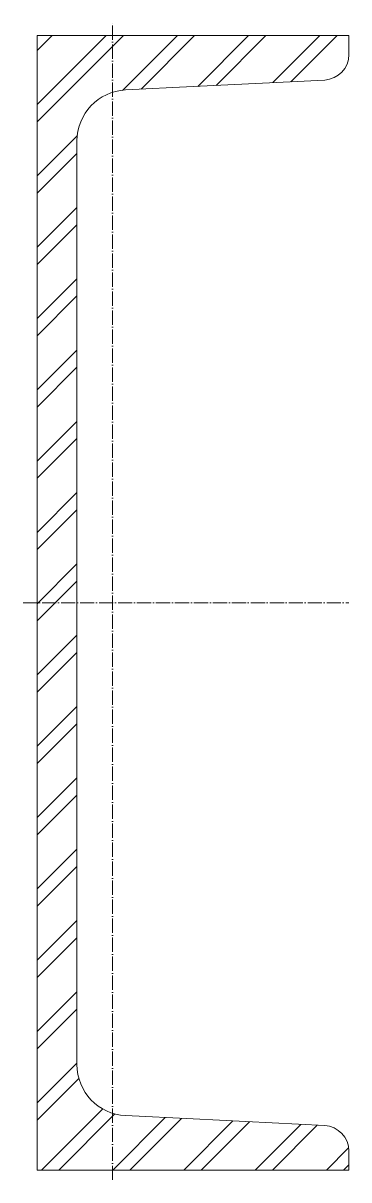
# Model space of a CAD drawing. Header units: metres. Extents: x -5 to 110, y -203 to 204.
import ezdxf

# ---------------------------------------------------------------- set-up
doc = ezdxf.new("R2010")
doc.units = ezdxf.units.M
doc.linetypes.add('MV_hartlijn_staal', pattern=[6.6, 5, -0.8, 0, -0.8])
doc.layers.add('A-DETL-GENF', color=92, linetype='Continuous', lineweight=18)

# ---------------------------------------------------------------- blocks, each defined once
blk = doc.blocks.new('28 Staalprofielen-UNP-2d - UNP400-4451305-00_0 Basismaterialen')
at = {"layer": 'A-DETL-GENF', "lineweight": 13}
h = blk.add_hatch(dxfattribs=at)
h.set_pattern_fill('FP_286', color=256, style=0, pattern_type=2)
h.set_pattern_definition([(225, (-4790.222, -1779.265), (12.57236, -12.57236), []), (225, (-4790.222, -1798.315), (12.57236, -12.57236), [])])
h.paths.add_polyline_path([(110, 200), (0, 200), (0, -200), (110, -200), (110, -193.31), (109.71, -191.05), (108.87, -188.94), (107.52, -187.11), (105.76, -185.67), (103.69, -184.72), (101.45, -184.32), (31.1, -180.81), (26.62, -180.01), (22.49, -178.11), (18.96, -175.23), (16.26, -171.57), (14.58, -167.34), (14, -162.83), (14, 162.83), (14.58, 167.34), (16.26, 171.57), (18.96, 175.23), (22.49, 178.11), (26.62, 180.01), (31.1, 180.81), (101.45, 184.32), (103.69, 184.72), (105.76, 185.67), (107.52, 187.11), (108.87, 188.94), (109.71, 191.05), (110, 193.31)])
at = {"layer": 'A-DETL-GENF', "linetype": 'MV_hartlijn_staal', "lineweight": 13}
for p, q in [((26.5, -203.46), (26.5, 204.37)), ((-5, 0), (110, 0))]:
    blk.add_line(p, q, dxfattribs=at)
at = {"layer": 'A-DETL-GENF'}
for p, q in [((110, 200), (0, 200)), ((0, 200), (0, -200)), ((110, 193.31), (110, 200)), ((55, 182), (101.45, 184.32)), ((31.1, 180.81), (55, 182)), ((14, -162.83), (14, 162.83)), ((55, -182), (31.1, -180.81)), ((101.45, -184.32), (55, -182)), ((110, -200), (110, -193.31)), ((0, -200), (110, -200))]:
    blk.add_line(p, q, dxfattribs=at)
for centre, radius, start, end in [((101, 193.31), 9, 272.8624, 0), ((32, 162.83), 18, 92.8624, 180), ((32, -162.83), 18, 180, 267.1376), ((101, -193.31), 9, 360, 87.1376)]:
    blk.add_arc(centre, radius, start, end, dxfattribs=at)

msp = doc.modelspace()

# ---------------------------------------------------------------- block references
msp.add_blockref('28 Staalprofielen-UNP-2d - UNP400-4451305-00_0 Basismaterialen', (0, 0))

doc.saveas('drawing.dxf')
